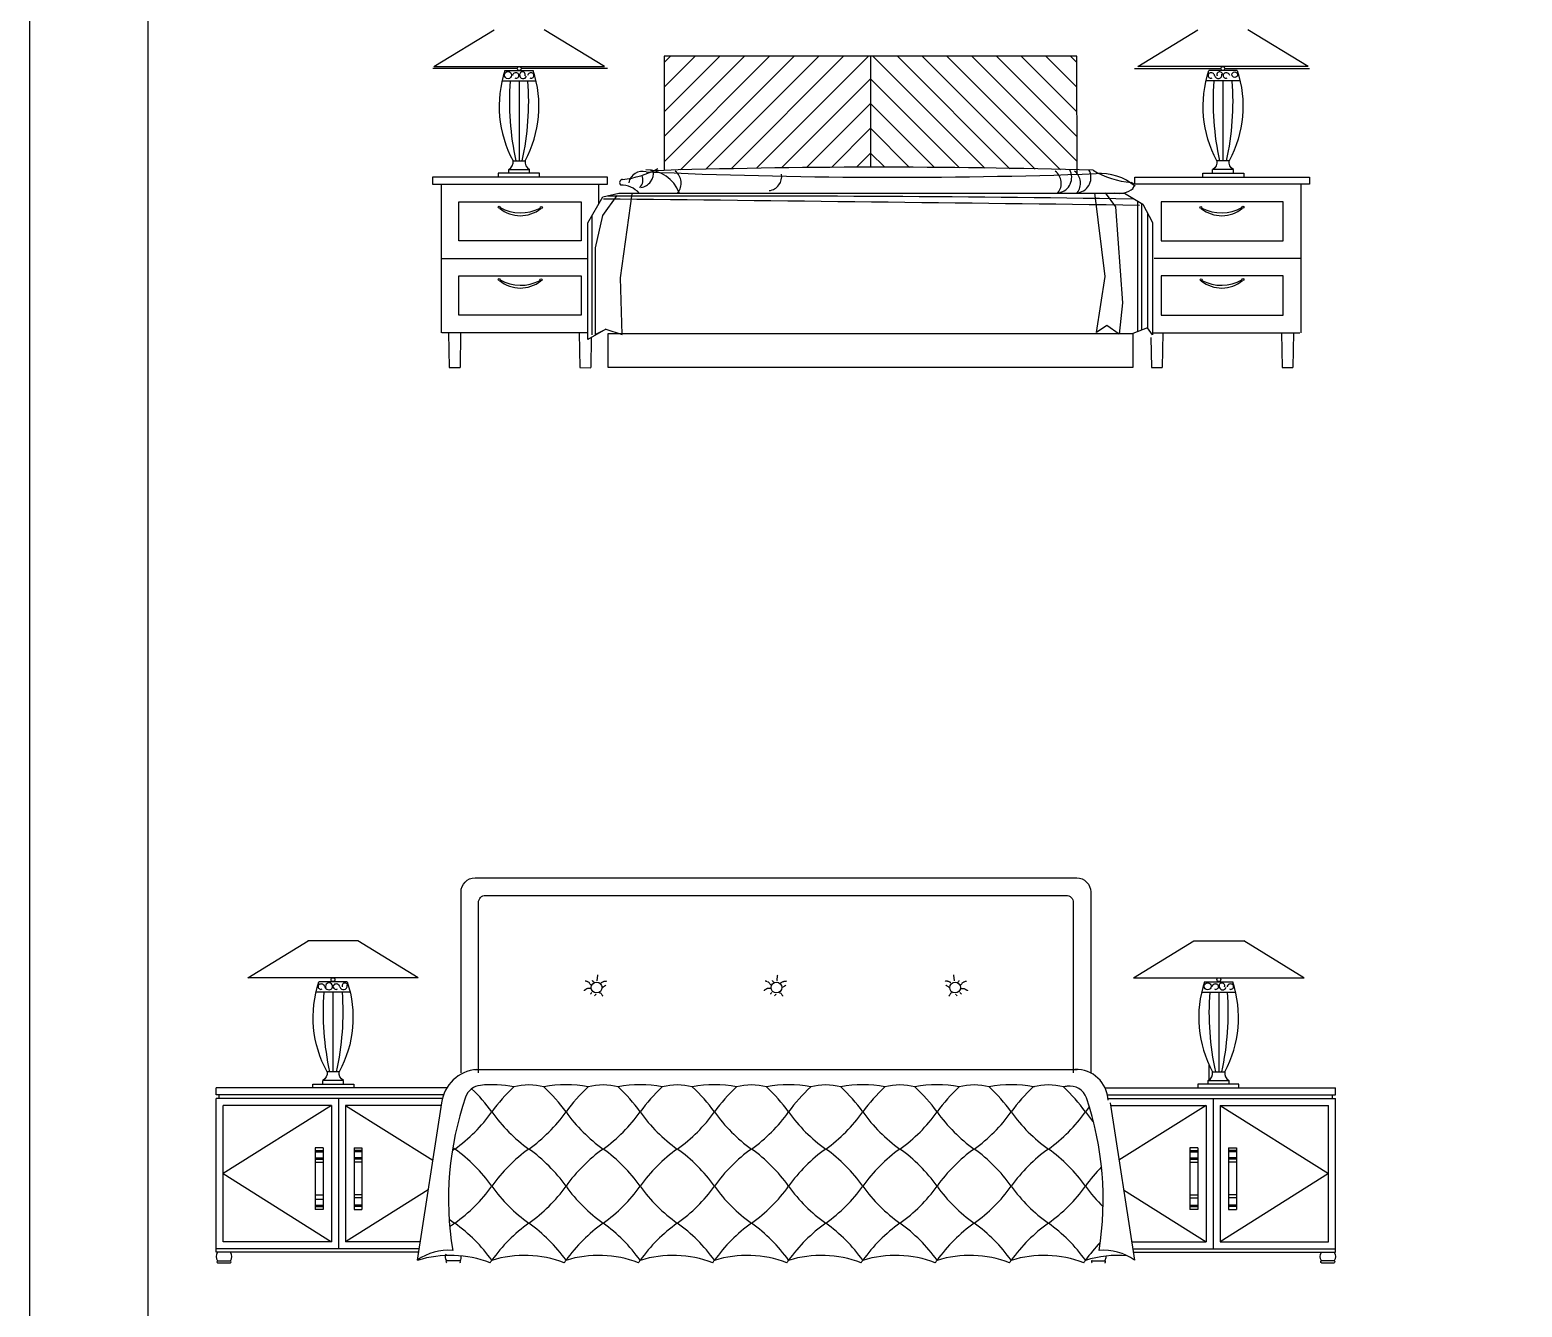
# Model space of a CAD drawing. Header units: inches. Extents: x 4.1 to 46.6, y 13.1 to 37.9.
# Drawn here: x 25.641 to 29.907, y 19.344 to 22.996 of the extents above; entities that cross this region are included whole.
import ezdxf

# ---------------------------------------------------------------- set-up
doc = ezdxf.new("R2010")
doc.units = ezdxf.units.IN
doc.header["$MEASUREMENT"] = 0
for name, color, linetype in [('02', 2, 'Continuous'), ('4', 4, 'Continuous'), ('8', 8, 'Continuous'), ('kadrbm', 4, 'Continuous')]:
    doc.layers.add(name, color=color, linetype=linetype)

# ---------------------------------------------------------------- blocks, each defined once
blk = doc.blocks.new('kadrbm')
at = {"layer": 'kadrbm', "color": 4}
blk.add_lwpolyline([(0, 0), (0, 24.7972), (21, 24.7972), (21, 0), (0, 0)], close=True, dxfattribs=at)
blk.add_lwpolyline([(20.6631, 0.3257), (20.6631, 24.4603), (0.3369, 24.4603), (0.3369, 0.3257), (20.6631, 0.3257)], dxfattribs=at)

msp = doc.modelspace()

# ---------------------------------------------------------------- hatches: boundary and pattern name
at = {"layer": '8'}
h = msp.add_hatch(dxfattribs=at)
h.set_pattern_fill('_U', color=256, scale=0.05, angle=45, style=0, pattern_type=0)
h.set_pattern_definition([(45, (47.939144, 11.7085), (-0.03535534, 0.03535534), [])])
h.paths.add_polyline_path([(28.0443, 22.603), (28.0443, 22.92), (27.4543, 22.92), (27.4549, 22.5941, -0.006866)])
h = msp.add_hatch(dxfattribs=at)
h.set_pattern_fill('_U', color=256, scale=0.05, angle=45, style=0, pattern_type=0)
h.set_pattern_definition([(135, (8.14936, 11.7085), (0.03535534, 0.03535534), [])])
h.paths.add_polyline_path([(28.0443, 22.92), (28.6343, 22.92), (28.6336, 22.5941, 0.006866), (28.0443, 22.603)])

# ---------------------------------------------------------------- linework, layer by layer
at = {"layer": '02'}
for p, q in [((28.0443, 22.92), (28.0443, 22.603)), ((27.0344, 22.885), (26.7927, 22.885)), ((27.2927, 22.885), (27.0455, 22.885)), ((28.7987, 22.885), (29.0459, 22.885)), ((29.057, 22.885), (29.2987, 22.885)), ((26.8172, 22.5542), (26.8172, 22.13)), ((27.2667, 22.5542), (27.2667, 22.4973)), ((29.2742, 22.5542), (29.2742, 22.13)), ((28.8078, 22.5064), (28.8078, 22.1329)), ((28.8191, 22.4996), (28.8191, 22.1372)), ((27.2474, 22.4635), (27.2474, 22.124)), ((28.8362, 22.4715), (28.8362, 22.1432)), ((26.8172, 22.3421), (27.236, 22.3421)), ((29.2742, 22.3421), (28.8554, 22.3421)), ((27.236, 22.13), (26.8187, 22.13)), ((26.8379, 22.13), (26.8396, 22.03)), ((26.8722, 22.13), (26.8707, 22.03)), ((27.2118, 22.13), (27.2133, 22.03)), ((27.2458, 22.1164), (27.2443, 22.03)), ((28.8456, 22.1164), (28.8471, 22.03)), ((28.8525, 22.13), (29.2713, 22.13)), ((28.8796, 22.13), (28.8781, 22.03)), ((29.2192, 22.13), (29.2207, 22.03)), ((29.2536, 22.13), (29.2518, 22.03)), ((26.8396, 22.03), (26.8707, 22.03)), ((27.2133, 22.03), (27.2443, 22.0295)), ((28.8471, 22.03), (28.8781, 22.03)), ((29.2207, 22.03), (29.2518, 22.03)), ((27.2302, 20.2767), (27.2288, 20.2767)), ((27.2316, 20.2762), (27.2302, 20.2767)), ((27.233, 20.2757), (27.2316, 20.2762)), ((27.2339, 20.2752), (27.233, 20.2757)), ((27.2363, 20.2743), (27.2354, 20.2748)), ((27.2372, 20.2738), (27.2363, 20.2743)), ((27.2382, 20.2734), (27.2372, 20.2738)), ((27.2396, 20.272), (27.2391, 20.2729)), ((27.2405, 20.2715), (27.2396, 20.272)), ((27.241, 20.2705), (27.2405, 20.2715)), ((27.2419, 20.2691), (27.241, 20.2705)), ((27.2429, 20.2677), (27.2419, 20.2691)), ((27.2438, 20.2668), (27.2429, 20.2677)), ((27.2448, 20.2658), (27.2438, 20.2668)), ((27.2499, 20.2776), (27.2495, 20.2785)), ((27.2509, 20.2762), (27.2499, 20.2776)), ((27.2518, 20.2748), (27.2509, 20.2762)), ((27.2532, 20.2734), (27.2518, 20.2748)), ((27.2542, 20.2729), (27.2532, 20.2734)), ((27.2547, 20.2729), (27.2542, 20.2729)), ((27.2627, 20.2771), (27.2631, 20.2785)), ((27.2631, 20.2785), (27.2645, 20.2926)), ((27.2636, 20.2832), (27.2641, 20.2879)), ((27.2645, 20.2926), (27.265, 20.2945)), ((27.273, 20.2729), (27.2754, 20.2729)), ((27.2754, 20.2729), (27.2768, 20.2734)), ((27.2768, 20.2734), (27.2787, 20.2743)), ((27.2787, 20.2743), (27.2805, 20.2752)), ((27.2805, 20.2752), (27.2819, 20.2757)), ((27.2819, 20.2757), (27.2829, 20.2762)), ((27.2829, 20.2762), (27.289, 20.2762)), ((27.2851, 20.2629), (27.286, 20.2638)), ((27.286, 20.2638), (27.287, 20.2643)), ((27.287, 20.2643), (27.2879, 20.2648)), ((27.289, 20.2762), (27.2899, 20.2771)), ((27.7444, 20.2767), (27.743, 20.2767)), ((27.7458, 20.2762), (27.7444, 20.2767)), ((27.7472, 20.2757), (27.7458, 20.2762)), ((27.7481, 20.2752), (27.7472, 20.2757)), ((27.7505, 20.2743), (27.7495, 20.2748)), ((27.7514, 20.2738), (27.7505, 20.2743)), ((27.7524, 20.2734), (27.7514, 20.2738)), ((27.7533, 20.2729), (27.7524, 20.2734)), ((27.7538, 20.272), (27.7533, 20.2729)), ((27.7547, 20.2715), (27.7538, 20.272)), ((27.7552, 20.2705), (27.7547, 20.2715)), ((27.7561, 20.2691), (27.7552, 20.2705)), ((27.7571, 20.2677), (27.7561, 20.2691)), ((27.758, 20.2668), (27.7571, 20.2677)), ((27.7589, 20.2658), (27.758, 20.2668)), ((27.7641, 20.2776), (27.7637, 20.2785)), ((27.7651, 20.2762), (27.7641, 20.2776)), ((27.766, 20.2748), (27.7651, 20.2762)), ((27.7674, 20.2734), (27.766, 20.2748)), ((27.7684, 20.2729), (27.7674, 20.2734)), ((27.7688, 20.2729), (27.7684, 20.2729)), ((27.7768, 20.2771), (27.7773, 20.2785)), ((27.7773, 20.2785), (27.7787, 20.2926)), ((27.7778, 20.2832), (27.7782, 20.2879)), ((27.7787, 20.2926), (27.7792, 20.2945)), ((27.7872, 20.2729), (27.7895, 20.2729)), ((27.7895, 20.2729), (27.7909, 20.2734)), ((27.7909, 20.2734), (27.7928, 20.2743)), ((27.7928, 20.2743), (27.7947, 20.2752)), ((27.7947, 20.2752), (27.7961, 20.2757)), ((27.7961, 20.2757), (27.7971, 20.2762)), ((27.7971, 20.2762), (27.8032, 20.2762)), ((27.7993, 20.2629), (27.8002, 20.2638)), ((27.8002, 20.2638), (27.8012, 20.2643)), ((27.8012, 20.2643), (27.8021, 20.2648)), ((27.8032, 20.2762), (27.8041, 20.2771)), ((28.2582, 20.2762), (28.2573, 20.2771)), ((28.2643, 20.2762), (28.2582, 20.2762)), ((28.2602, 20.2643), (28.2593, 20.2648)), ((28.2612, 20.2638), (28.2602, 20.2643)), ((28.2621, 20.2629), (28.2612, 20.2638)), ((28.2653, 20.2757), (28.2643, 20.2762)), ((28.2667, 20.2752), (28.2653, 20.2757)), ((28.2686, 20.2743), (28.2667, 20.2752)), ((28.2705, 20.2734), (28.2686, 20.2743)), ((28.2719, 20.2729), (28.2705, 20.2734)), ((28.2742, 20.2729), (28.2719, 20.2729)), ((28.2827, 20.2926), (28.2822, 20.2945)), ((28.2841, 20.2785), (28.2827, 20.2926)), ((28.2836, 20.2832), (28.2832, 20.2879)), ((28.2846, 20.2771), (28.2841, 20.2785)), ((28.2926, 20.2729), (28.2931, 20.2729)), ((28.2931, 20.2729), (28.294, 20.2734)), ((28.294, 20.2734), (28.2954, 20.2748)), ((28.2954, 20.2748), (28.2963, 20.2762)), ((28.2963, 20.2762), (28.2973, 20.2776)), ((28.2973, 20.2776), (28.2978, 20.2785)), ((28.3025, 20.2658), (28.3034, 20.2668)), ((28.3034, 20.2668), (28.3043, 20.2677)), ((28.3043, 20.2677), (28.3053, 20.2691)), ((28.3053, 20.2691), (28.3062, 20.2705)), ((28.3062, 20.2705), (28.3067, 20.2715)), ((28.3067, 20.2715), (28.3076, 20.272)), ((28.3076, 20.272), (28.3081, 20.2729)), ((28.3091, 20.2734), (28.31, 20.2738)), ((28.31, 20.2738), (28.3109, 20.2743)), ((28.3109, 20.2743), (28.3119, 20.2748)), ((28.3133, 20.2752), (28.3142, 20.2757)), ((28.3142, 20.2757), (28.3156, 20.2762)), ((28.3156, 20.2762), (28.3171, 20.2767)), ((28.3171, 20.2767), (28.3185, 20.2767)), ((27.2259, 20.2499), (27.2255, 20.2489)), ((27.2269, 20.2503), (27.2259, 20.2499)), ((27.2274, 20.2508), (27.2269, 20.2503)), ((27.2283, 20.2513), (27.2274, 20.2508)), ((27.2292, 20.2518), (27.2283, 20.2513)), ((27.2307, 20.2527), (27.2292, 20.2518)), ((27.2335, 20.2546), (27.2307, 20.2527)), ((27.2349, 20.255), (27.2335, 20.2546)), ((27.2363, 20.2555), (27.2349, 20.255)), ((27.2438, 20.2555), (27.2363, 20.2555)), ((27.2443, 20.2405), (27.2438, 20.2395)), ((27.2448, 20.2414), (27.2443, 20.2405)), ((27.2457, 20.2424), (27.2448, 20.2414)), ((27.2467, 20.2433), (27.2457, 20.2424)), ((27.2476, 20.2438), (27.2467, 20.2433)), ((27.2561, 20.2353), (27.2556, 20.2344)), ((27.257, 20.2362), (27.2561, 20.2353)), ((27.2579, 20.2377), (27.257, 20.2362)), ((27.2589, 20.2386), (27.2579, 20.2377)), ((27.2598, 20.2395), (27.2589, 20.2386)), ((27.2699, 20.2432), (27.2718, 20.2432)), ((27.2718, 20.2432), (27.2732, 20.2422)), ((27.2732, 20.2422), (27.2741, 20.2408)), ((27.2741, 20.2408), (27.2756, 20.2389)), ((27.2756, 20.2389), (27.2765, 20.2375)), ((27.2765, 20.2375), (27.2774, 20.2366)), ((27.2774, 20.2366), (27.2779, 20.2356)), ((27.2779, 20.2356), (27.2784, 20.2352)), ((27.2784, 20.2352), (27.2784, 20.2347)), ((27.2784, 20.2347), (27.2789, 20.2338)), ((27.279, 20.2577), (27.2795, 20.2587)), ((27.2795, 20.2587), (27.2804, 20.2596)), ((27.2804, 20.2596), (27.2818, 20.261)), ((27.2818, 20.261), (27.2837, 20.262)), ((27.2837, 20.262), (27.2851, 20.2629)), ((27.7401, 20.2499), (27.7397, 20.2489)), ((27.7411, 20.2503), (27.7401, 20.2499)), ((27.7415, 20.2508), (27.7411, 20.2503)), ((27.7425, 20.2513), (27.7415, 20.2508)), ((27.7434, 20.2518), (27.7425, 20.2513)), ((27.7448, 20.2527), (27.7434, 20.2518)), ((27.7477, 20.2546), (27.7448, 20.2527)), ((27.7491, 20.255), (27.7477, 20.2546)), ((27.7505, 20.2555), (27.7491, 20.255)), ((27.758, 20.2555), (27.7505, 20.2555)), ((27.7585, 20.2405), (27.758, 20.2395)), ((27.7589, 20.2414), (27.7585, 20.2405)), ((27.7599, 20.2424), (27.7589, 20.2414)), ((27.7608, 20.2433), (27.7599, 20.2424)), ((27.7618, 20.2438), (27.7608, 20.2433)), ((27.7702, 20.2353), (27.7698, 20.2344)), ((27.7712, 20.2362), (27.7702, 20.2353)), ((27.7721, 20.2377), (27.7712, 20.2362)), ((27.774, 20.2395), (27.7731, 20.2386)), ((27.7841, 20.2432), (27.786, 20.2432)), ((27.786, 20.2432), (27.7874, 20.2422)), ((27.7874, 20.2422), (27.7883, 20.2408)), ((27.7883, 20.2408), (27.7897, 20.2389)), ((27.7897, 20.2389), (27.7907, 20.2375)), ((27.7907, 20.2375), (27.7916, 20.2366)), ((27.7916, 20.2366), (27.7921, 20.2356)), ((27.7921, 20.2356), (27.7926, 20.2352)), ((27.7926, 20.2352), (27.7926, 20.2347)), ((27.7926, 20.2347), (27.793, 20.2338)), ((27.7932, 20.2577), (27.7936, 20.2587)), ((27.7936, 20.2587), (27.7946, 20.2596)), ((27.7946, 20.2596), (27.796, 20.261)), ((27.796, 20.261), (27.7979, 20.262)), ((27.7979, 20.262), (27.7993, 20.2629)), ((28.2635, 20.262), (28.2621, 20.2629)), ((28.2654, 20.261), (28.2635, 20.262)), ((28.2668, 20.2596), (28.2654, 20.261)), ((28.2678, 20.2587), (28.2668, 20.2596)), ((28.2682, 20.2577), (28.2678, 20.2587)), ((28.2689, 20.2347), (28.2684, 20.2338)), ((28.2693, 20.2356), (28.2689, 20.2352)), ((28.2689, 20.2352), (28.2689, 20.2347)), ((28.2698, 20.2366), (28.2693, 20.2356)), ((28.2707, 20.2375), (28.2698, 20.2366)), ((28.2717, 20.2389), (28.2707, 20.2375)), ((28.2731, 20.2408), (28.2717, 20.2389)), ((28.274, 20.2422), (28.2731, 20.2408)), ((28.2754, 20.2432), (28.274, 20.2422)), ((28.2773, 20.2432), (28.2754, 20.2432)), ((28.2874, 20.2395), (28.2883, 20.2386)), ((28.2893, 20.2377), (28.2902, 20.2362)), ((28.2902, 20.2362), (28.2912, 20.2353)), ((28.2912, 20.2353), (28.2916, 20.2344)), ((28.2996, 20.2438), (28.3006, 20.2433)), ((28.3006, 20.2433), (28.3015, 20.2424)), ((28.3015, 20.2424), (28.3025, 20.2414)), ((28.3025, 20.2414), (28.3029, 20.2405)), ((28.3029, 20.2405), (28.3034, 20.2395)), ((28.3034, 20.2555), (28.3109, 20.2555)), ((28.3109, 20.2555), (28.3123, 20.255)), ((28.3123, 20.255), (28.3138, 20.2546)), ((28.3138, 20.2546), (28.3166, 20.2527)), ((28.3166, 20.2527), (28.318, 20.2518)), ((28.318, 20.2518), (28.3189, 20.2513)), ((28.3189, 20.2513), (28.3199, 20.2508)), ((28.3199, 20.2508), (28.3203, 20.2503)), ((28.3203, 20.2503), (28.3213, 20.2499)), ((28.3213, 20.2499), (28.3218, 20.2489)), ((26.9125, 20.0239), (28.6348, 20.0239)), ((29.0124, 19.9939), (29.0124, 20.0364)), ((26.5236, 19.9412), (26.5236, 19.5112)), ((26.8182, 19.9285), (26.7485, 19.4789)), ((28.7228, 19.9412), (29.3736, 19.9412)), ((28.7291, 19.9285), (28.7987, 19.4789)), ((29.0236, 19.9412), (29.0236, 19.5112)), ((26.5036, 19.9212), (26.1936, 19.9212)), ((26.1936, 19.5312), (26.1936, 19.9212)), ((26.5036, 19.9212), (26.5036, 19.5312)), ((26.817, 19.9212), (26.5436, 19.9212)), ((26.5436, 19.9212), (26.5436, 19.5312)), ((28.7302, 19.9212), (29.0036, 19.9212)), ((29.0036, 19.9212), (29.0036, 19.5312)), ((29.0436, 19.9212), (29.3536, 19.9212)), ((29.0436, 19.9212), (29.0436, 19.5312)), ((29.3536, 19.5312), (29.3536, 19.9212)), ((26.4567, 19.8003), (26.4567, 19.624)), ((26.4795, 19.8003), (26.4795, 19.624)), ((26.5677, 19.8003), (26.5677, 19.624)), ((26.5905, 19.8003), (26.5905, 19.624)), ((28.9567, 19.8003), (28.9567, 19.624)), ((28.9795, 19.8003), (28.9795, 19.624)), ((29.0677, 19.8003), (29.0677, 19.624)), ((29.0905, 19.8003), (29.0905, 19.624)), ((26.4567, 19.7918), (26.4795, 19.7918)), ((26.4567, 19.7882), (26.4795, 19.7882)), ((26.4567, 19.771), (26.4795, 19.771)), ((26.4567, 19.7674), (26.4795, 19.7674)), ((26.5905, 19.7918), (26.5677, 19.7918)), ((26.5905, 19.7882), (26.5677, 19.7882)), ((26.5905, 19.771), (26.5677, 19.771)), ((26.5905, 19.7674), (26.5677, 19.7674)), ((28.9567, 19.7918), (28.9795, 19.7918)), ((28.9567, 19.7882), (28.9795, 19.7882)), ((28.9567, 19.771), (28.9795, 19.771)), ((28.9567, 19.7674), (28.9795, 19.7674)), ((29.0905, 19.7918), (29.0677, 19.7918)), ((29.0905, 19.7882), (29.0677, 19.7882)), ((29.0905, 19.771), (29.0677, 19.771)), ((29.0905, 19.7674), (29.0677, 19.7674)), ((26.4567, 19.6532), (26.4795, 19.6532)), ((26.4567, 19.6361), (26.4795, 19.6361)), ((26.4567, 19.6325), (26.4795, 19.6325)), ((26.5905, 19.6568), (26.5677, 19.6568)), ((26.5905, 19.6361), (26.5677, 19.6361)), ((26.5905, 19.6325), (26.5677, 19.6325)), ((28.9567, 19.6568), (28.9795, 19.6568)), ((28.9567, 19.6361), (28.9795, 19.6361)), ((28.9567, 19.6325), (28.9795, 19.6325)), ((29.0905, 19.6568), (29.0677, 19.6568)), ((29.0905, 19.6361), (29.0677, 19.6361)), ((29.0905, 19.6325), (29.0677, 19.6325)), ((26.7535, 19.5112), (26.1736, 19.5112)), ((26.5036, 19.5312), (26.1936, 19.5312)), ((26.7566, 19.5312), (26.5436, 19.5312)), ((28.7906, 19.5312), (29.0036, 19.5312)), ((28.7937, 19.5112), (29.3736, 19.5112)), ((28.7953, 19.5012), (29.3736, 19.5012)), ((29.0436, 19.5312), (29.3536, 19.5312)), ((26.1773, 19.4765), (26.2144, 19.4765)), ((26.1779, 19.4712), (26.2144, 19.4714)), ((26.8699, 19.4765), (26.8329, 19.4765)), ((28.6773, 19.4765), (28.7144, 19.4765)), ((29.3699, 19.4765), (29.3329, 19.4765)), ((29.3329, 19.4714), (29.3693, 19.4712))]:
    msp.add_line(p, q, dxfattribs=at)
for points in [[(26.7963, 22.8907), (26.9687, 22.9956)], [(27.2835, 22.8906), (27.1113, 22.9956)], [(28.808, 22.8906), (28.9801, 22.9956)], [(29.2951, 22.8907), (29.1227, 22.9956)], [(26.7964, 22.8907), (27.2836, 22.8907)], [(26.999, 22.8791), (27.08, 22.8791)], [(29.2951, 22.8907), (28.8079, 22.8907)], [(29.0924, 22.8791), (29.0114, 22.8791)], [(26.9908, 22.8497), (27.0882, 22.8497)], [(27.04, 22.8497), (27.04, 22.6216)], [(29.1006, 22.8497), (29.0032, 22.8497)], [(29.0515, 22.8497), (29.0515, 22.6216)], [(27.0222, 22.6216), (27.0568, 22.6216)], [(29.0692, 22.6216), (29.0346, 22.6216)], [(26.9802, 22.5862), (26.9802, 22.5757)], [(27.0977, 22.5862), (26.9802, 22.5862)], [(27.0098, 22.5861), (27.0098, 22.5968)], [(27.0098, 22.5968), (27.0693, 22.5968)], [(27.0693, 22.5861), (27.0693, 22.5968)], [(27.0977, 22.5757), (27.0977, 22.5862)], [(28.9938, 22.5757), (28.9938, 22.5862)], [(28.9938, 22.5862), (29.1112, 22.5862)], [(29.0221, 22.5861), (29.0221, 22.5968)], [(29.0816, 22.5968), (29.0221, 22.5968)], [(29.0816, 22.5861), (29.0816, 22.5968)], [(29.1112, 22.5862), (29.1112, 22.5757)], [(27.319, 22.5218), (27.2777, 22.4651), (27.2571, 22.3723), (27.2571, 22.1248), (27.288, 22.1402), (27.3345, 22.1248), (27.3293, 22.2872), (27.3628, 22.5269)], [(28.7149, 22.5298), (28.7448, 22.4899), (28.7648, 22.2156), (28.7548, 22.1258), (28.7199, 22.1508), (28.6899, 22.1308), (28.7149, 22.2904), (28.685, 22.5298)], [(26.5789, 20.3912), (26.4361, 20.3912)], [(28.9684, 20.3912), (29.1112, 20.3912)], [(26.264, 20.2861), (26.4362, 20.3911)], [(26.7512, 20.2862), (26.5788, 20.3911)], [(28.7961, 20.2862), (28.9685, 20.3911)], [(29.2833, 20.2861), (29.1111, 20.3911)], [(26.7511, 20.2862), (26.2639, 20.2862)], [(26.5484, 20.2746), (26.4674, 20.2746)], [(28.7962, 20.2862), (29.2834, 20.2862)], [(28.9988, 20.2746), (29.0798, 20.2746)], [(26.5566, 20.2452), (26.4592, 20.2452)], [(26.5075, 20.2452), (26.5075, 20.0171)], [(28.9906, 20.2452), (29.088, 20.2452)], [(29.0398, 20.2452), (29.0398, 20.0171)], [(26.5252, 20.0171), (26.4906, 20.0171)], [(29.022, 20.0171), (29.0566, 20.0171)], [(26.4498, 19.9817), (26.5673, 19.9817)], [(26.4498, 19.9712), (26.4498, 19.9817)], [(26.4782, 19.9816), (26.4782, 19.9923)], [(26.5377, 19.9923), (26.4782, 19.9923)], [(26.5377, 19.9816), (26.5377, 19.9923)], [(26.5673, 19.9817), (26.5673, 19.9712)], [(28.98, 19.9817), (28.98, 19.9712)], [(29.0975, 19.9817), (28.98, 19.9817)], [(29.0096, 19.9816), (29.0096, 19.9923)], [(29.0096, 19.9923), (29.0691, 19.9923)], [(29.0691, 19.9816), (29.0691, 19.9923)], [(29.0975, 19.9712), (29.0975, 19.9817)], [(26.5036, 19.9212), (26.1936, 19.7262), (26.5036, 19.5312)], [(26.5436, 19.9212), (26.7928, 19.7645)], [(29.0036, 19.9212), (28.7545, 19.7645)], [(29.0436, 19.9212), (29.3536, 19.7262), (29.0436, 19.5312)], [(26.4795, 19.8003), (26.4567, 19.8003)], [(26.5677, 19.8003), (26.5905, 19.8003)], [(28.9795, 19.8003), (28.9567, 19.8003)], [(29.0677, 19.8003), (29.0905, 19.8003)], [(26.4567, 19.759), (26.4795, 19.759)], [(26.5905, 19.759), (26.5677, 19.759)], [(28.9567, 19.759), (28.9795, 19.759)], [(29.0905, 19.759), (29.0677, 19.759)], [(26.7796, 19.6796), (26.5436, 19.5312)], [(28.7676, 19.6796), (29.0036, 19.5312)], [(26.4567, 19.6653), (26.4795, 19.6653)], [(26.4795, 19.624), (26.4567, 19.624)], [(26.5905, 19.6653), (26.5677, 19.6653)], [(26.5677, 19.624), (26.5905, 19.624)], [(28.9567, 19.6653), (28.9795, 19.6653)], [(28.9795, 19.624), (28.9567, 19.624)], [(29.0905, 19.6653), (29.0677, 19.6653)], [(29.0677, 19.624), (29.0905, 19.624)]]:
    msp.add_lwpolyline(points, dxfattribs=at)
for points in [[(26.999, 22.8791, 0.207098), (27.0222, 22.6216, 0.207098)], [(27.0568, 22.6216, 0.207098), (27.08, 22.8791, 0.207098)], [(29.0346, 22.6216, -0.207098), (29.0114, 22.8791, -0.207098)], [(29.0924, 22.8791, -0.207098), (29.0692, 22.6216, -0.207098)], [(27.014, 22.8491, 0.072642), (27.0305, 22.6213, 0.072642)], [(27.0485, 22.6213, 0.072642), (27.065, 22.8491, 0.072642)], [(29.0429, 22.6213, -0.072642), (29.0264, 22.8491, -0.072642)], [(29.0774, 22.8491, -0.072642), (29.0609, 22.6213, -0.072642)], [(27.01, 22.5968, 0.315451), (27.0222, 22.6216, 0.315451)], [(27.0568, 22.6216, 0.315451), (27.0691, 22.5968, 0.315451)], [(29.0346, 22.6216, -0.315451), (29.0223, 22.5968, -0.315451)], [(29.0815, 22.5968, -0.315451), (29.0692, 22.6216, -0.315451)], [(26.4906, 20.0171, -0.207098), (26.4674, 20.2746, -0.207098)], [(26.5484, 20.2746, -0.207098), (26.5252, 20.0171, -0.207098)], [(28.9988, 20.2746, 0.207098), (29.022, 20.0171, 0.207098)], [(29.0566, 20.0171, 0.207098), (29.0798, 20.2746, 0.207098)], [(26.4989, 20.0168, -0.072642), (26.4824, 20.2446, -0.072642)], [(26.5334, 20.2446, -0.072642), (26.5169, 20.0168, -0.072642)], [(29.0138, 20.2446, 0.072642), (29.0303, 20.0168, 0.072642)], [(29.0483, 20.0168, 0.072642), (29.0648, 20.2446, 0.072642)], [(26.4906, 20.0171, -0.315451), (26.4784, 19.9923, -0.315451)], [(26.5375, 19.9923, -0.315451), (26.5252, 20.0171, -0.315451)], [(29.0098, 19.9923, 0.315451), (29.022, 20.0171, 0.315451)], [(29.0566, 20.0171, 0.315451), (29.0689, 19.9923, 0.315451)], [(26.85, 19.8004, 0.003749), (26.8555, 19.7965, 0.083777), (26.9616, 19.9025, 0.048753), (26.904, 19.9687, 0.048753)], [(27.0247, 19.9739, 0.053016), (26.9616, 19.9025, 0.083777), (27.0676, 19.7965, 0.083777), (27.1737, 19.9025, 0.053016), (27.1105, 19.9739, 0.053016)], [(27.2368, 19.9739, 0.053016), (27.1737, 19.9025, 0.083777), (27.2798, 19.7965, 0.083777), (27.3858, 19.9025, 0.053016), (27.3227, 19.9739, 0.053016)], [(27.449, 19.9739, 0.053016), (27.3858, 19.9025, 0.083777), (27.4919, 19.7965, 0.083777), (27.598, 19.9025, 0.053016), (27.5348, 19.9739, 0.053016)], [(27.6611, 19.9739, 0.053016), (27.598, 19.9025, 0.083777), (27.704, 19.7965, 0.083777), (27.8101, 19.9025, 0.053016), (27.7469, 19.9739, 0.053016)], [(27.8732, 19.9739, 0.053016), (27.8101, 19.9025, 0.083777), (27.9162, 19.7965, 0.083777), (28.0222, 19.9025, 0.053016), (27.9591, 19.9739, 0.053016)], [(28.0854, 19.9739, 0.053016), (28.0222, 19.9025, 0.083777), (28.1283, 19.7965, 0.083777), (28.2344, 19.9025, 0.053016), (28.1712, 19.9739, 0.053016)], [(28.2975, 19.9739, 0.053016), (28.2344, 19.9025, 0.083777), (28.3404, 19.7965, 0.083777), (28.4465, 19.9025, 0.053016), (28.3833, 19.9739, 0.053016)], [(28.5096, 19.9739, 0.053016), (28.4465, 19.9025, 0.083777), (28.5526, 19.7965, 0.083777), (28.6586, 19.9025, 0.053016), (28.5955, 19.9739, 0.053016)], [(28.6696, 19.9173, 0.010196), (28.6586, 19.9025, 0.021326), (28.6822, 19.8722)], [(26.8396, 19.5962, 0.011017), (26.8555, 19.5843, 0.083777), (26.9616, 19.6904, 0.083777), (26.8555, 19.7965, 0.00475), (26.8486, 19.7914, 0.00475)], [(28.7047, 19.7453, 0.03981), (28.6586, 19.6904, 0.043365), (28.7092, 19.631, 0.043365)], [(26.9566, 19.4714, 0.004699), (26.9616, 19.4783, 0.083777), (26.8555, 19.5843, 0.009825), (26.8413, 19.5738, 0.009825)], [(27.1687, 19.4714, 0.004699), (27.1737, 19.4783, 0.083777), (27.0676, 19.5843, 0.083777), (26.9616, 19.4783)], [(27.3809, 19.4714, 0.004699), (27.3858, 19.4783, 0.083777), (27.2798, 19.5843, 0.083777), (27.1737, 19.4783)], [(27.593, 19.4714, 0.004699), (27.598, 19.4783, 0.083777), (27.4919, 19.5843, 0.083777), (27.3858, 19.4783)], [(27.8051, 19.4714, 0.004699), (27.8101, 19.4783, 0.083777), (27.704, 19.5843, 0.083777), (27.598, 19.4783)], [(28.0172, 19.4714, 0.004699), (28.0222, 19.4783, 0.083777), (27.9162, 19.5843, 0.083777), (27.8101, 19.4783)], [(28.2294, 19.4714, 0.004699), (28.2344, 19.4783, 0.083777), (28.1283, 19.5843, 0.083777), (28.0222, 19.4783)], [(28.4415, 19.4714, 0.004699), (28.4465, 19.4783, 0.083777), (28.3404, 19.5843, 0.083777), (28.2344, 19.4783)], [(28.6536, 19.4714, 0.004699), (28.6586, 19.4783, 0.083777), (28.5526, 19.5843, 0.083777), (28.4465, 19.4783)], [(26.8329, 19.4714, -0.656471), (26.8329, 19.4765, -0.245828), (26.8309, 19.4972, -0.245828)], [(28.7009, 19.5293, 0.036827), (28.6586, 19.4783)], [(26.8734, 19.4909, -0.170105), (26.8699, 19.4765, -0.681685), (26.8693, 19.4712)], [(28.6757, 19.4794, 0.037518), (28.6773, 19.4765, 0.681685), (28.6779, 19.4712)], [(28.7144, 19.4714, 0.656471), (28.7144, 19.4765, 0.165494), (28.7179, 19.4905, 0.165494)]]:
    msp.add_lwpolyline(points, format="xyb", dxfattribs=at)
for points in [[(26.792, 22.5542), (27.292, 22.5542), (27.292, 22.5742), (26.792, 22.5742)], [(29.2994, 22.5542), (28.7994, 22.5542), (28.7994, 22.5742), (29.2994, 22.5742)], [(26.8672, 22.3921), (26.8672, 22.5042), (27.2167, 22.5042), (27.2167, 22.3921)], [(29.2242, 22.3921), (29.2242, 22.5042), (28.8747, 22.5042), (28.8747, 22.3921)], [(26.8672, 22.18), (26.8672, 22.2921), (27.2167, 22.2921), (27.2167, 22.18)], [(29.2242, 22.18), (29.2242, 22.2921), (28.8747, 22.2921), (28.8747, 22.18)]]:
    msp.add_lwpolyline(points, close=True, dxfattribs=at)
for points in [[(27.0676, 19.5843, 0.083777), (27.1737, 19.6904, 0.083777), (27.0676, 19.7965, 0.083777), (26.9616, 19.6904, 0.083777)], [(27.2798, 19.5843, 0.083777), (27.3858, 19.6904, 0.083777), (27.2798, 19.7965, 0.083777), (27.1737, 19.6904, 0.083777)], [(27.4919, 19.5843, 0.083777), (27.598, 19.6904, 0.083777), (27.4919, 19.7965, 0.083777), (27.3858, 19.6904, 0.083777)], [(27.704, 19.5843, 0.083777), (27.8101, 19.6904, 0.083777), (27.704, 19.7965, 0.083777), (27.598, 19.6904, 0.083777)], [(27.9162, 19.5843, 0.083777), (28.0222, 19.6904, 0.083777), (27.9162, 19.7965, 0.083777), (27.8101, 19.6904, 0.083777)], [(28.1283, 19.5843, 0.083777), (28.2344, 19.6904, 0.083777), (28.1283, 19.7965, 0.083777), (28.0222, 19.6904, 0.083777)], [(28.3404, 19.5843, 0.083777), (28.4465, 19.6904, 0.083777), (28.3404, 19.7965, 0.083777), (28.2344, 19.6904, 0.083777)], [(28.5526, 19.5843, 0.083777), (28.6586, 19.6904, 0.083777), (28.5526, 19.7965, 0.083777), (28.4465, 19.6904, 0.083777)]]:
    msp.add_lwpolyline(points, format="xyb", close=True, dxfattribs=at)
for centre, radius in [((27.008, 22.8661), 0.0101), ((27.04, 22.885), 0.00555), ((29.0514, 22.885), 0.00555), ((29.0854, 22.8675), 0.00804), ((26.9826, 22.4889), 0.00296), ((27.1032, 22.488), 0.00296), ((28.9882, 22.488), 0.00296), ((29.1088, 22.4889), 0.00296), ((26.9826, 22.2821), 0.00296), ((27.1022, 22.2812), 0.00296), ((28.9892, 22.2812), 0.00296), ((29.1088, 22.2821), 0.00296), ((27.2611, 20.2581), 0.0155), ((27.7753, 20.2581), 0.0155), ((28.2861, 20.2581), 0.0155), ((29.0078, 20.2616), 0.0101)]:
    msp.add_circle(centre, radius, dxfattribs=at)
for centre, radius, start, end in [((27.0304, 22.8627), 0.0102, 62.8186, 168.8839), ((27.0313, 22.8651), 0.00768, 238.5826, 60.5636), ((27.0511, 22.8661), 0.0101, 171.5948, 345.78), ((27.0491, 22.8675), 0.00804, 339.2248, 179.7474), ((27.0735, 22.8627), 0.0102, 62.8186, 168.8839), ((27.0744, 22.8651), 0.00768, 238.5826, 60.5636), ((29.017, 22.8651), 0.00768, 119.4364, 301.4174), ((29.0179, 22.8627), 0.0102, 11.1161, 117.1814), ((29.0383, 22.8673), 0.0107, 194.1722, 8.4119), ((29.0423, 22.8675), 0.00804, 0.2526, 200.7752), ((29.0601, 22.8651), 0.00768, 119.4364, 301.4174), ((29.061, 22.8627), 0.0102, 11.1161, 117.1814), ((27.3365, 22.5587), 0.00966, 95.4219, 227.6851), ((27.3108, 22.8296), 0.2625, 275.4219, 298.5381), ((27.3926, 22.5506), 0.0404, 75.8173, 168.398), ((27.3649, 22.5668), 0.0289, 311.5298, 26.2913), ((27.3827, 22.5859), 0.041, 277.2326, 9.1805), ((27.4036, 22.4959), 0.0994, 19.9732, 90.9146), ((28.1105, 38.666), 16.0918, 267.47838, 272.06034), ((28.0724, 1.1419), 21.461, 88.37666, 91.75595), ((27.46, 22.5571), 0.043, 320.623, 53.2349), ((27.7494, 22.5767), 0.041, 277.2326, 9.1805), ((28.5465, 22.5571), 0.043, 320.623, 53.2349), ((28.575, 22.5734), 0.0443, 281.1013, 29.657), ((28.6016, 22.5571), 0.043, 320.623, 53.2349), ((28.6301, 22.5734), 0.0443, 281.1013, 29.657), ((28.8137, 22.8204), 0.2625, 239.4592, 264.5781), ((28.7006, 22.4308), 0.1543, 49.6583, 94.2959), ((27.331, 22.4804), 0.0712, 42.9507, 90.7977), ((28.7556, 22.5881), 0.0601, 256.3953, 310.4134), ((28.788, 22.5495), 0.00966, 312.3149, 84.5781), ((27.0435, 22.5561), 0.0918, 229.5876, 309.3033), ((27.0438, 22.5908), 0.1185, 240.4286, 298.1818), ((16.5305, -951.4687), 974.0401, 89.2774674, 89.3676466), ((27.6147, -60.1589), 82.6794, 89.18363, 90.222636), ((29.0479, 22.5561), 0.0918, 230.6967, 310.4124), ((29.0476, 22.5908), 0.1185, 241.8182, 299.5714), ((27.0435, 22.3493), 0.0918, 229.5876, 309.3033), ((27.0438, 22.3839), 0.1185, 240.4286, 298.1818), ((29.0479, 22.3493), 0.0918, 230.6967, 310.4124), ((29.0476, 22.3839), 0.1185, 241.8182, 299.5714), ((26.473, 20.2606), 0.00768, 119.4364, 301.4174), ((26.4739, 20.2582), 0.0102, 11.1161, 117.1814), ((26.4964, 20.2616), 0.0101, 249.1053, 200.9257), ((26.5161, 20.2606), 0.00768, 119.4364, 301.4174), ((26.517, 20.2582), 0.0102, 11.1161, 117.1814), ((26.5374, 20.2628), 0.0107, 194.1722, 8.4119), ((26.5414, 20.263), 0.00804, 0.2526, 200.7752), ((29.0302, 20.2582), 0.0102, 62.8186, 168.8839), ((29.0311, 20.2606), 0.00768, 238.5826, 60.5636), ((29.0489, 20.263), 0.00804, 339.2248, 179.7474), ((29.0733, 20.2582), 0.0102, 62.8186, 168.8839), ((29.0742, 20.2606), 0.00768, 238.5826, 60.5636), ((26.4943, 20.2628), 0.0107, 194.1722, 261.8919), ((29.0509, 20.2616), 0.0101, 171.5948, 345.78), ((26.9272, 19.9143), 0.11, 94.4832, 172.575), ((28.6317, 19.9324), 0.0916, 2.0559, 91.9258), ((26.934, 19.9287), 0.05, 95.654, 160.9974), ((26.9616, 19.6499), 0.3302, 78.9728, 95.654), ((27.0676, 19.8115), 0.168, 75.1963, 104.8037), ((27.1737, 19.6499), 0.3302, 78.9728, 101.0272), ((27.2798, 19.8115), 0.168, 75.1963, 104.8037), ((27.3858, 19.6499), 0.3302, 78.9728, 101.0272), ((27.4919, 19.8115), 0.168, 75.1963, 104.8037), ((27.598, 19.6499), 0.3302, 78.9728, 101.0272), ((27.704, 19.8115), 0.168, 75.1963, 104.8037), ((27.8101, 19.6499), 0.3302, 78.9728, 101.0272), ((27.9162, 19.8115), 0.168, 75.1963, 104.8037), ((28.0222, 19.6499), 0.3302, 78.9728, 101.0272), ((28.1283, 19.8115), 0.168, 75.1963, 104.8037), ((28.2344, 19.6499), 0.3302, 78.9728, 101.0272), ((28.3404, 19.8115), 0.168, 75.1963, 104.8037), ((28.4465, 19.6499), 0.3302, 78.9728, 101.0272), ((28.5526, 19.8115), 0.168, 75.1963, 104.8037), ((28.5357, 19.8872), 0.0905, 104.1526, 106.7513), ((28.6586, 19.6499), 0.3302, 99.1574, 101.0272), ((28.614, 19.9265), 0.05, 18.8447, 99.1574), ((27.7351, 19.6528), 0.8973, 160.9974, 189.3737), ((27.8121, 19.6528), 0.8973, 350.6263, 18.8447), ((26.8375, 19.3523), 0.1548, 85.4648, 125.1136), ((28.7097, 19.3523), 0.1548, 54.8864, 94.5352), ((26.8431, 19.1744), 0.3179, 69.0795, 107.1284), ((27.0552, 19.1744), 0.3179, 69.0795, 107.1284), ((27.2673, 19.1744), 0.3179, 69.0795, 107.1284), ((27.4795, 19.1744), 0.3179, 69.0795, 107.1284), ((27.6916, 19.1744), 0.3179, 69.0795, 107.1284), ((27.9037, 19.1744), 0.3179, 69.0795, 107.1284), ((28.1159, 19.1744), 0.3179, 69.0795, 107.1284), ((28.328, 19.1744), 0.3179, 69.0795, 107.1284), ((28.5401, 19.1744), 0.3179, 69.0795, 107.1284), ((28.7523, 19.1744), 0.3179, 85.4064, 107.1284)]:
    msp.add_arc(centre, radius, start, end, dxfattribs=at)
at = {"layer": '4'}
for p, q in [((28.6343, 22.92), (27.4543, 22.92)), ((27.4543, 22.92), (27.4543, 22.5941)), ((28.6347, 22.5828), (28.6343, 22.92)), ((26.8326, 19.9712), (26.1736, 19.9712)), ((26.1736, 19.9512), (26.1736, 19.9712)), ((28.7146, 19.9712), (29.3736, 19.9712)), ((29.3736, 19.9512), (29.3736, 19.9712)), ((26.8236, 19.9512), (26.1736, 19.9512)), ((26.1736, 19.5012), (26.1736, 19.9412)), ((26.8206, 19.9412), (26.1736, 19.9412)), ((26.1826, 19.9412), (26.1826, 19.9512)), ((28.7213, 19.9512), (29.3736, 19.9512)), ((29.3646, 19.9412), (29.3646, 19.9512)), ((29.3736, 19.5012), (29.3736, 19.9412)), ((26.752, 19.5012), (26.1736, 19.5012))]:
    msp.add_line(p, q, dxfattribs=at)
for points in [[(27.288, 22.1402), (27.236, 22.1108), (27.236, 22.4436), (27.279, 22.5187), (27.3244, 22.5292), (28.7698, 22.5292), (28.8222, 22.4977), (28.8501, 22.4454), (28.8501, 22.1236), (28.8359, 22.1436), (28.7943, 22.1277)], [(27.2943, 22.03), (27.2943, 22.1277), (28.7943, 22.1277), (28.7943, 22.03), (27.2943, 22.03)]]:
    msp.add_lwpolyline(points, dxfattribs=at)
for points in [[(26.8736, 20.0138), (26.8736, 20.5314, -0.414214), (26.9136, 20.5714), (28.6336, 20.5714, -0.414214), (28.6736, 20.5314), (28.6736, 20.0138)], [(26.9236, 20.0138), (26.9236, 20.5014, -0.414214), (26.9436, 20.5214), (28.6036, 20.5214, -0.414214), (28.6236, 20.5014), (28.6236, 20.0138)], [(26.1774, 19.5012, 0.299279), (26.1773, 19.4765, 0.681685), (26.1779, 19.4712)], [(26.2144, 19.4714, 0.656471), (26.2144, 19.4765, 0.299279), (26.2143, 19.5012)], [(29.3329, 19.4714, -0.656471), (29.3329, 19.4765, -0.299279), (29.333, 19.5012)], [(29.3698, 19.5012, -0.299279), (29.3699, 19.4765, -0.681685), (29.3693, 19.4712)]]:
    msp.add_lwpolyline(points, format="xyb", dxfattribs=at)
for centre in [(26.5075, 20.2805), (29.0398, 20.2805)]:
    msp.add_circle(centre, 0.00555, dxfattribs=at)

# ---------------------------------------------------------------- block references
at = {"layer": 'kadrbm'}
msp.add_blockref('kadrbm', (25.641, 13.1016), dxfattribs=at)

doc.saveas('drawing.dxf')
